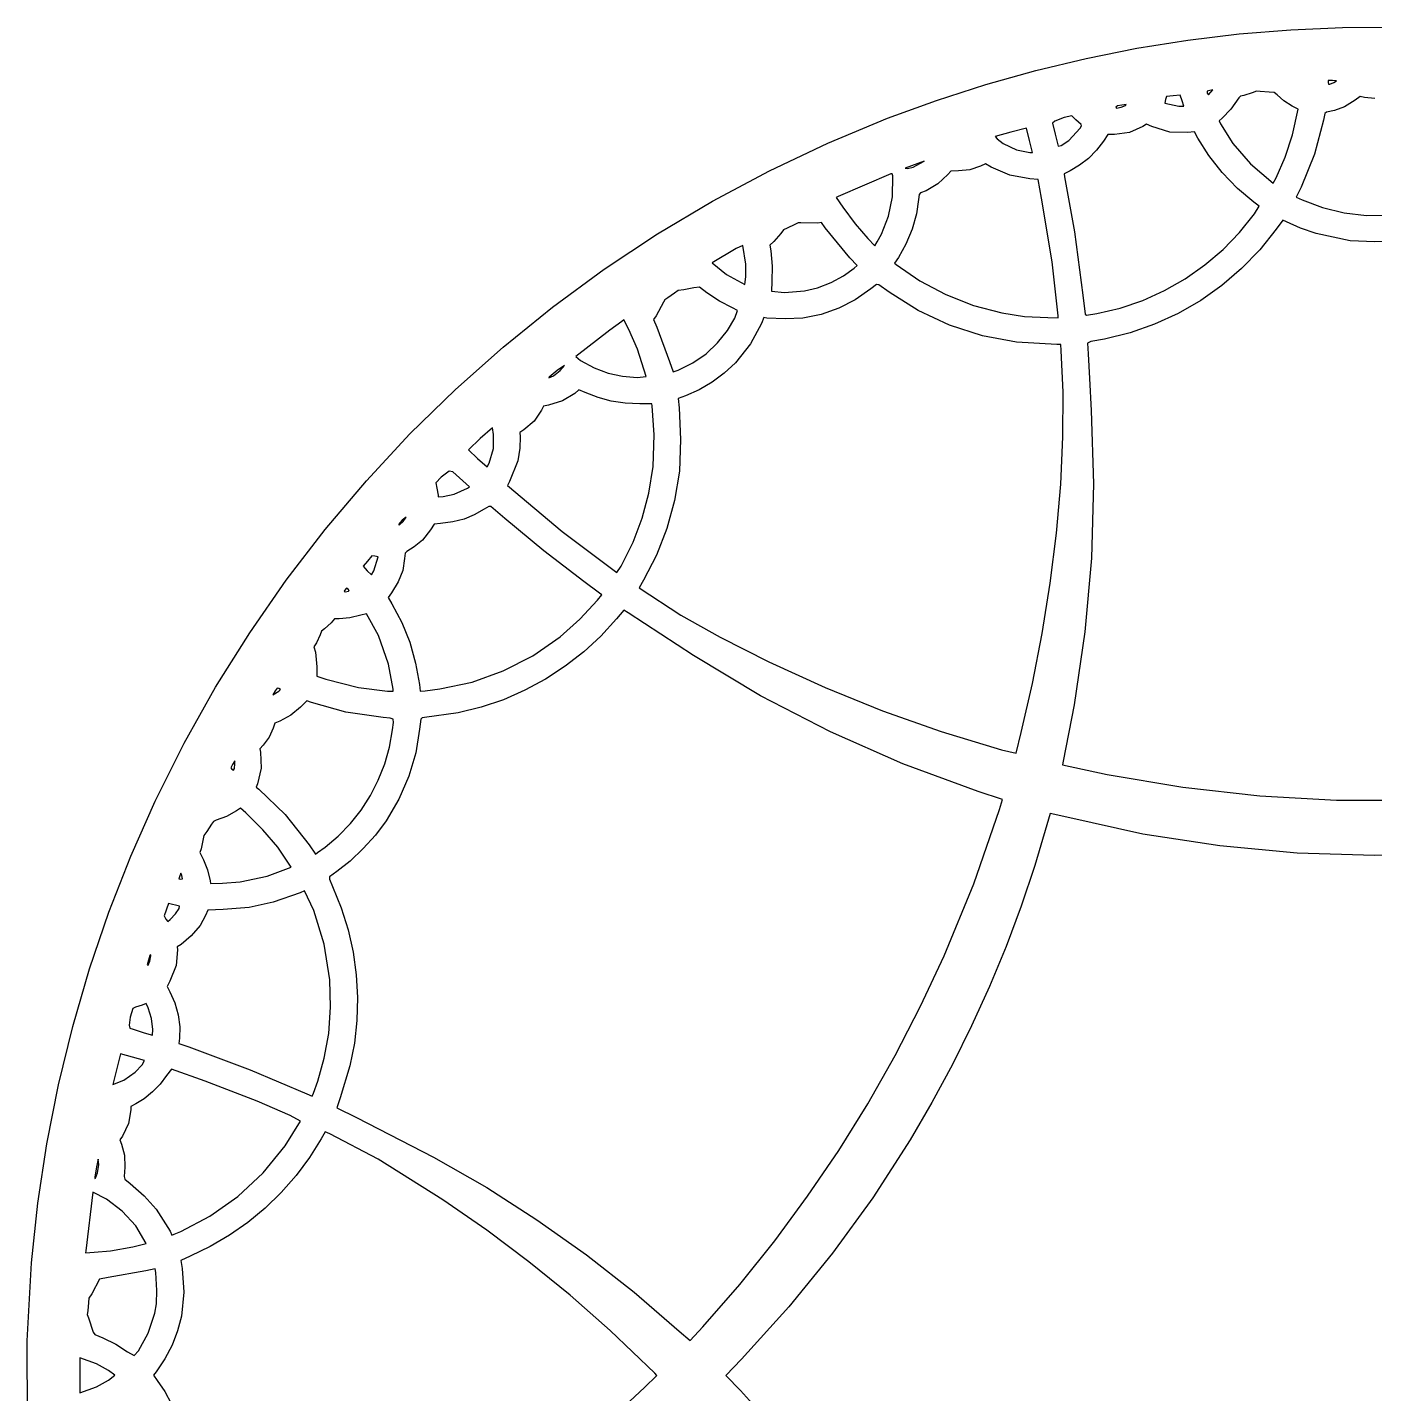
# Model space of a CAD drawing. Extents: x -114 to 176, y -106 to 184.
# Drawn here: x -114.2 to 30.8, y 37.4 to 184.4 of the extents above; entities that cross this region are included whole.
import ezdxf

# ---------------------------------------------------------------- set-up
doc = ezdxf.new("R2010")
doc.units = 0

msp = doc.modelspace()

# ---------------------------------------------------------------- linework, layer by layer
at = {"layer": 'Layer 1'}
for p, q in [((16.274451, 183.67242), (21.817808, 184.124059)), ((21.817808, 184.124059), (27.374967, 184.363402)), ((27.374967, 184.363402), (32.939294, 184.390038)), ((5.255695, 182.133909), (10.751535, 183.008899)), ((10.751535, 183.008899), (16.274451, 183.67242)), ((-5.628209, 179.751176), (-0.206432, 181.047864)), ((-0.206432, 181.047864), (5.255695, 182.133909)), ((-11.003001, 178.244259), (-5.628209, 179.751176)), ((-16.32417, 176.527526), (-11.003001, 178.244259)), ((26.292201, 178.677981), (25.8442, 178.678)), ((25.8442, 178.678), (25.8442, 178.449)), ((25.8442, 178.449), (25.872324, 178.266996)), ((25.872324, 178.266996), (26.01221, 178.271903)), ((26.01221, 178.271903), (26.460237, 178.465132)), ((26.740228, 178.642164), (26.292201, 178.677981)), ((26.46021, 178.465067), (26.740228, 178.642164)), ((26.460237, 178.465132), (26.46021, 178.465067)), ((-21.58508, 174.60139), (-16.32417, 176.527526)), ((8.324177, 176.609733), (8.245736, 176.239669)), ((8.448123, 176.934285), (8.324177, 176.609733)), ((9.158987, 177.031883), (8.448123, 176.934285)), ((9.900077, 177.099263), (9.158987, 177.031883)), ((10.11351, 176.492099), (9.900077, 177.099263)), ((10.296722, 175.915167), (10.113509, 176.492113)), ((10.113509, 176.492113), (10.11351, 176.492099)), ((13.112722, 177.600401), (12.806018, 177.516345)), ((12.806018, 177.516345), (12.819318, 177.302126)), ((12.819318, 177.302126), (12.947896, 177.140908)), ((12.947896, 177.140908), (13.218309, 177.405795)), ((13.411409, 177.656201), (13.112722, 177.600401)), ((13.218309, 177.405795), (13.21831, 177.405794)), ((13.21831, 177.405794), (13.411409, 177.656201)), ((16.233551, 176.820241), (15.369598, 175.580348)), ((16.406537, 176.986755), (16.233551, 176.820241)), ((16.747915, 177.06692), (16.406537, 176.986755)), ((17.65155, 177.350787), (16.747915, 177.06692)), ((18.139141, 177.53643), (17.65155, 177.350787)), ((18.534634, 177.496134), (18.139141, 177.53643)), ((19.48413, 177.409105), (18.534634, 177.496134)), ((20.019668, 177.371693), (19.48413, 177.409105)), ((20.334301, 177.114414), (20.019668, 177.371693)), ((21.062706, 176.472492), (20.334301, 177.114414)), ((21.968741, 175.919274), (21.062706, 176.472492)), ((28.735807, 176.545581), (27.595277, 175.837238)), ((29.274936, 176.959982), (28.735807, 176.545581)), ((29.74387, 176.849422), (29.274936, 176.959982)), ((30.848337, 176.743202), (29.74387, 176.849422)), ((3.162807, 175.950499), (2.994797, 175.801726)), ((2.994797, 175.801726), (3.071365, 175.699582)), ((3.071365, 175.699582), (3.55781, 175.807004)), ((4.101127, 176.103127), (3.162807, 175.950499)), ((3.55781, 175.807), (4.024103, 175.967561)), ((3.55781, 175.807004), (3.55781, 175.807)), ((4.024103, 175.967561), (4.101127, 176.103127)), ((8.245736, 176.239669), (9.763286, 175.920473)), ((9.763286, 175.920473), (10.296722, 175.915167)), ((15.369598, 175.580348), (14.423671, 174.623721)), ((22.616587, 175.5796), (21.968741, 175.919274)), ((21.9974, 172.81301), (22.616587, 175.5796)), ((25.492143, 175.110442), (25.327996, 174.40318)), ((25.656387, 175.243231), (25.492143, 175.110442)), ((26.538214, 175.434394), (25.656387, 175.243231)), ((27.595277, 175.837238), (26.538214, 175.434394)), ((-28.025964, 171.920798), (-21.58508, 174.60139)), ((-6.64084, 173.554788), (-8.31985, 173.112498)), ((-6.2943, 172.213838), (-6.64084, 173.554788)), ((-3.593531, 174.279342), (-3.819128, 174.077771)), ((-3.819128, 174.077771), (-3.542672, 172.887331)), ((-2.558781, 174.670575), (-3.593531, 174.279342)), ((-1.749631, 174.860239), (-2.558781, 174.670575)), ((-2.0719, 172.230188), (-0.85168, 173.524968)), ((-1.300184, 174.441518), (-1.749631, 174.860239)), ((-0.744853, 173.92736), (-1.300184, 174.441518)), ((-0.85168, 173.524968), (-0.696321, 173.793843)), ((-0.696321, 173.793843), (-0.744853, 173.92736)), ((5.888203, 173.721458), (4.449002, 173.078706)), ((6.300941, 173.985485), (5.888203, 173.721458)), ((6.869322, 173.726487), (6.300941, 173.985485)), ((8.786401, 173.119718), (6.869322, 173.726487)), ((14.423671, 174.623721), (14.09186, 174.345967)), ((14.09186, 174.345967), (14.255944, 174.008229)), ((14.255944, 174.008229), (15.593453, 171.89888)), ((25.327996, 174.40318), (24.36462, 170.749216)), ((-8.31985, 173.112498), (-9.99121, 172.630268)), ((-9.99121, 172.630268), (-9.773816, 172.376797)), ((-9.773816, 172.376797), (-9.149754, 171.903329)), ((-6.294299, 172.21383), (-6.2943, 172.213838)), ((-5.988193, 170.91282), (-6.294299, 172.21383)), ((-3.542672, 172.887331), (-3.234243, 171.596641)), ((-2.881142, 171.682814), (-2.071903, 172.230201)), ((-2.071903, 172.230201), (-2.0719, 172.230188)), ((1.667372, 172.152465), (0.923834, 171.171163)), ((2.126722, 172.854043), (1.667372, 172.152465)), ((2.840763, 172.855172), (2.126722, 172.854043)), ((4.449002, 173.078706), (2.840763, 172.855172)), ((10.697352, 173.068537), (8.786401, 173.119718)), ((11.469108, 173.135082), (10.697352, 173.068537)), ((11.831173, 172.468934), (11.469108, 173.135082)), ((13.001516, 170.589509), (11.831173, 172.468934)), ((21.203813, 170.430016), (21.9974, 172.81301)), ((-34.3049, 168.948087), (-28.025964, 171.920798)), ((-9.149754, 171.903329), (-7.714388, 171.218893)), ((-7.714388, 171.218893), (-6.256964, 170.919847)), ((-6.256964, 170.919847), (-5.988193, 170.91282)), ((-3.234243, 171.596641), (-2.881142, 171.682814)), ((0.923834, 171.171163), (0.053718, 170.29108)), ((14.440912, 168.762312), (13.001516, 170.589509)), ((15.593453, 171.89888), (17.480154, 169.711749)), ((24.36462, 170.749216), (22.926416, 167.19138)), ((-17.63827, 169.990703), (-19.69914, 169.225723)), ((-19.69914, 169.225723), (-19.439583, 169.203019)), ((-19.439583, 169.203019), (-18.816098, 169.336862)), ((-18.8161, 169.336862), (-17.63827, 169.990703)), ((-18.816098, 169.336862), (-18.8161, 169.336862)), ((-11.577996, 169.461428), (-12.712377, 169.059933)), ((-11.030014, 169.714336), (-11.577996, 169.461428)), ((-10.420592, 169.347795), (-11.030014, 169.714336)), ((-8.430377, 168.465843), (-10.420592, 169.347795)), ((-0.909798, 169.5417), (-1.933538, 168.952505)), ((0.053718, 170.29108), (-0.909798, 169.5417)), ((17.480154, 169.711749), (19.914284, 167.627299)), ((20.2339, 168.206), (21.203813, 170.430016)), ((-40.413315, 165.691248), (-34.3049, 168.948087)), ((-21.227389, 168.626257), (-26.892879, 166.199057)), ((-21.088844, 168.618029), (-21.227389, 168.626257)), ((-21.022863, 168.39389), (-21.088844, 168.618029)), ((-21.05286, 166.14897), (-21.022863, 168.39389)), ((-15.080773, 168.556289), (-16.176064, 167.532315)), ((-14.781573, 168.925396), (-15.080773, 168.556289)), ((-13.939146, 168.936882), (-14.781573, 168.925396)), ((-12.712377, 169.059933), (-13.939146, 168.936882)), ((-6.282962, 168.096045), (-8.430377, 168.465843)), ((-5.368238, 168.016383), (-6.282962, 168.096045)), ((-4.995996, 165.992453), (-5.368238, 168.016383)), ((-1.933538, 168.952505), (-2.582714, 168.639843)), ((-2.582714, 168.639843), (-2.521373, 168.297073)), ((-2.521373, 168.297073), (-1.46231, 162.389877)), ((16.08123, 167.065303), (14.440912, 168.762312)), ((19.914284, 167.627299), (20.233898, 168.206001)), ((20.233898, 168.206001), (20.2339, 168.206)), ((-26.892879, 166.199057), (-27.098763, 166.091169)), ((-21.475707, 164.065725), (-21.05286, 166.14897)), ((-18.169996, 166.419322), (-18.238135, 165.876438)), ((-18.032138, 166.582047), (-18.169996, 166.419322)), ((-17.436523, 166.811849), (-18.032138, 166.582047)), ((-16.176064, 167.532315), (-17.436523, 166.811849)), ((17.854343, 165.576444), (16.08123, 167.065303)), ((22.926416, 167.19138), (22.414671, 166.1213)), ((-46.342638, 162.158271), (-40.413315, 165.691248)), ((-27.098763, 166.091169), (-26.394597, 165.048139)), ((-26.394597, 165.048139), (-25.084939, 163.259058)), ((-18.238135, 165.876438), (-18.480176, 164.308675)), ((-3.877506, 159.151963), (-4.995996, 165.992453)), ((18.398024, 165.163469), (17.854343, 165.576444)), ((17.902036, 164.3355), (18.398024, 165.163469)), ((22.414671, 166.1213), (23.028199, 165.836355)), ((23.028199, 165.836355), (25.226965, 164.994253)), ((25.226965, 164.994253), (27.563483, 164.429765)), ((-31.191844, 163.358227), (-31.574633, 163.1668)), ((-30.904601, 163.355025), (-31.191844, 163.358227)), ((-29.076241, 163.326456), (-30.904601, 163.355025)), ((-28.702624, 163.379745), (-29.076241, 163.326456)), ((-28.313937, 162.820655), (-28.702624, 163.379745)), ((-25.084939, 163.259058), (-23.696187, 161.664129)), ((-22.2298, 162.135), (-21.475707, 164.065725)), ((-18.480176, 164.308675), (-18.949526, 162.666939)), ((16.313216, 162.329012), (17.902036, 164.3355)), ((20.945775, 163.656772), (20.243096, 162.685903)), ((21.364934, 163.445179), (20.945775, 163.656772)), ((22.854439, 162.79015), (21.364934, 163.445179)), ((27.563483, 164.429765), (29.951209, 164.158203)), ((29.951209, 164.158203), (32.303599, 164.194885)), ((-52.084294, 158.357149), (-46.342638, 162.158271)), ((-33.087106, 162.197302), (-33.815287, 161.336488)), ((-32.77416, 162.611112), (-33.087106, 162.197302)), ((-32.388005, 162.792751), (-32.77416, 162.611112)), ((-31.574633, 163.1668), (-32.388005, 162.792751)), ((-25.650217, 159.587755), (-28.313937, 162.820655)), ((-22.711116, 161.292738), (-22.2298, 162.134999)), ((-22.2298, 162.134999), (-22.2298, 162.135)), ((-18.949526, 162.666939), (-19.604875, 161.070175)), ((-1.46231, 162.389877), (-0.550713, 155.567673)), ((14.529536, 160.48506), (16.313216, 162.329012)), ((20.243096, 162.685903), (18.468851, 160.459883)), ((24.542461, 162.217662), (22.854439, 162.79015)), ((28.196434, 161.414709), (24.542461, 162.217662)), ((-37.889125, 160.598883), (-40.458765, 159.049943)), ((-37.167994, 160.923345), (-37.889125, 160.598883)), ((-36.838664, 158.905675), (-37.167994, 160.923345)), ((-33.815287, 161.336488), (-34.247708, 160.943979)), ((-34.247708, 160.943979), (-34.151106, 160.340715)), ((-34.151106, 160.340715), (-33.998048, 158.698894)), ((-23.696187, 161.664129), (-22.965037, 160.895178)), ((-22.965037, 160.895178), (-22.711116, 161.292738)), ((-19.604875, 161.070175), (-20.404915, 159.637328)), ((12.572531, 158.817276), (14.529536, 160.48506)), ((18.468851, 160.459883), (16.51462, 158.429375)), ((30.847264, 161.318193), (28.196434, 161.414709)), ((33.498094, 161.414709), (30.847264, 161.318193)), ((-40.458765, 159.049943), (-38.921935, 157.801863)), ((-36.842164, 157.542925), (-36.838664, 158.905675)), ((-24.85594, 158.754224), (-25.650217, 159.587755)), ((-20.404915, 159.637328), (-20.820529, 159.002622)), ((-20.820529, 159.002622), (-20.654848, 158.872732)), ((-20.654848, 158.872732), (-18.095373, 157.110787)), ((-3.20277, 153.349503), (-3.877506, 159.151963)), ((10.463736, 157.339291), (12.572531, 158.817276)), ((-57.629713, 154.295871), (-52.084294, 158.357149)), ((-38.921935, 157.801863), (-36.943465, 156.726143)), ((-36.943465, 156.726143), (-36.842198, 157.542919)), ((-36.842198, 157.542919), (-36.842164, 157.542925)), ((-33.998048, 158.698894), (-34.040277, 157.036365)), ((-27.665996, 156.942156), (-26.308343, 157.663952)), ((-26.308343, 157.663952), (-25.174114, 158.48013)), ((-25.174114, 158.48013), (-24.85594, 158.754224)), ((8.224684, 156.064739), (10.463736, 157.339291)), ((16.51462, 158.429375), (14.393853, 156.60301)), ((-44.120569, 156.0706), (-44.50386, 155.787901)), ((-43.524383, 156.149348), (-44.120569, 156.0706)), ((-42.420733, 156.353781), (-43.524383, 156.149348)), ((-41.816425, 156.41541), (-42.420733, 156.353781)), ((-41.017525, 155.813131), (-41.816425, 156.41541)), ((-34.040277, 157.036365), (-34.079743, 155.990965)), ((-34.079743, 155.990965), (-32.668485, 155.865624)), ((-32.668485, 155.865624), (-30.530153, 156.021098)), ((-30.530164, 156.02111), (-29.116721, 156.374592)), ((-30.530153, 156.021098), (-30.530164, 156.02111)), ((-29.116721, 156.374592), (-27.665996, 156.942156)), ((-23.38122, 156.256199), (-25.053072, 155.076422)), ((-22.761479, 156.722594), (-23.38122, 156.256199)), ((-22.5225, 156.695384), (-22.761479, 156.722594)), ((-21.40083, 155.879607), (-22.5225, 156.695384)), ((-18.300738, 153.921552), (-21.40083, 155.879607)), ((-18.095373, 157.110787), (-15.294876, 155.631876)), ((5.876911, 155.007252), (8.224684, 156.064739)), ((14.393853, 156.60301), (12.120003, 154.989414)), ((-45.693587, 154.804377), (-46.472819, 153.363657)), ((-45.545806, 155.068395), (-45.693587, 154.804377)), ((-45.225451, 155.277356), (-45.545806, 155.068395)), ((-44.50386, 155.787901), (-45.225451, 155.277356)), ((-39.668629, 154.933595), (-41.017525, 155.813131)), ((-38.269955, 154.215871), (-39.668629, 154.933595)), ((-25.053072, 155.076422), (-26.831309, 154.156195)), ((-15.294876, 155.631876), (-12.332765, 154.472358)), ((-12.332765, 154.472358), (-9.288448, 153.668592)), ((-0.550713, 155.567673), (-0.3236, 153.543023)), ((3.44195, 154.180461), (5.876911, 155.007252)), ((12.120003, 154.989414), (9.706521, 153.597218)), ((-62.97032, 149.98243), (-57.629713, 154.295871)), ((-49.957102, 152.926356), (-50.194358, 152.749058)), ((-49.432965, 151.857566), (-49.957102, 152.926356)), ((-46.472819, 153.363657), (-46.792509, 152.951683)), ((-46.792509, 152.951683), (-46.426165, 152.139843)), ((-38.81365, 151.781072), (-38.035311, 153.104877)), ((-37.72131, 153.908142), (-38.269955, 154.215871)), ((-38.035311, 153.104877), (-37.72131, 153.908142)), ((-34.900182, 153.150311), (-35.153265, 152.529595)), ((-34.56416, 153.106758), (-34.900182, 153.150311)), ((-32.612002, 153.011325), (-34.56416, 153.106758)), ((-30.70403, 153.095639), (-32.612002, 153.011325)), ((-28.715204, 153.49583), (-30.70403, 153.095639)), ((-26.831309, 154.156195), (-28.715204, 153.49583)), ((-14.93255, 152.350825), (-18.300738, 153.921552)), ((-9.288448, 153.668592), (-6.848034, 153.286247)), ((-6.848034, 153.286247), (-4.341478, 153.154386)), ((-4.341478, 153.154386), (-3.202748, 153.140924)), ((-3.202748, 153.140924), (-3.20277, 153.349503)), ((-0.3236, 153.543023), (-0.169049, 153.415336)), ((-0.169049, 153.415336), (0.9413, 153.598022)), ((0.9413, 153.598022), (0.941336, 153.598)), ((0.941336, 153.598), (3.44195, 154.180461)), ((9.706521, 153.597218), (7.166858, 152.435048)), ((-51.477008, 151.812558), (-55.151418, 148.987438)), ((-50.194358, 152.749058), (-51.477008, 151.812558)), ((-48.5015, 149.742896), (-49.432965, 151.857566)), ((-46.426165, 152.139843), (-45.056325, 148.436633)), ((-39.873983, 150.428829), (-38.81365, 151.781072)), ((-35.153265, 152.529595), (-36.320359, 150.340373)), ((-11.375978, 151.198767), (-14.93255, 152.350825)), ((4.514466, 151.511534), (1.762796, 150.835303)), ((7.166858, 152.435048), (4.514466, 151.511534)), ((-68.097543, 145.424815), (-62.97032, 149.98243)), ((-41.116046, 149.262719), (-39.873983, 150.428829)), ((-36.320359, 150.340373), (-37.961245, 148.300815)), ((-7.71073, 150.496717), (-11.375978, 151.198767)), ((-3.3516, 150.245686), (-7.71073, 150.496717)), ((-2.940911, 150.26609), (-3.3516, 150.245686)), ((-2.892956, 149.631384), (-2.940911, 150.26609)), ((0.288036, 150.566769), (-0.066345, 150.392291)), ((-0.066345, 150.392291), (0.006383, 149.258131)), ((1.762796, 150.835303), (0.288036, 150.566769)), ((-55.151418, 148.987438), (-54.618354, 148.554278)), ((-54.618354, 148.554278), (-53.14522, 147.756657)), ((-47.55677, 146.821746), (-48.5015, 149.742896)), ((-42.533191, 148.28809), (-41.116046, 149.262719)), ((-2.685681, 145.146259), (-2.892956, 149.631384)), ((0.006383, 149.258131), (0.158331, 146.607301)), ((-57.130016, 147.450916), (-58.007402, 146.740244)), ((-57.55077, 146.88104), (-56.80606, 147.458269)), ((-56.36818, 147.9983), (-57.130016, 147.450916)), ((-56.80606, 147.458269), (-56.36818, 147.9983)), ((-53.14522, 147.756657), (-51.649107, 147.188039)), ((-51.649107, 147.188039), (-50.119569, 146.845278)), ((-45.056325, 148.436633), (-44.659673, 147.316563)), ((-44.659673, 147.316563), (-44.118778, 147.510286)), ((-44.118778, 147.510286), (-44.11877, 147.510292)), ((-44.11877, 147.510292), (-42.533191, 148.28809)), ((-39.173627, 147.16292), (-40.464896, 146.196492)), ((-37.961245, 148.300815), (-39.173627, 147.16292)), ((-58.026833, 146.658485), (-57.550775, 146.881042)), ((-58.007402, 146.740244), (-58.026833, 146.658485)), ((-57.550775, 146.881042), (-57.55077, 146.88104)), ((-50.119569, 146.845278), (-48.546164, 146.725228)), ((-48.546164, 146.725228), (-47.55677, 146.821742)), ((-47.55677, 146.821742), (-47.55677, 146.821746)), ((-40.464896, 146.196492), (-41.848538, 145.392608)), ((0.158331, 146.607301), (0.345549, 143.172421)), ((-73.002809, 140.631018), (-68.097543, 145.424815)), ((-56.57907, 144.192652), (-58.07033, 143.72991)), ((-55.25895, 145.00475), (-56.57907, 144.192652)), ((-54.801948, 145.373007), (-55.25895, 145.00475)), ((-54.14594, 145.084325), (-54.801948, 145.373007)), ((-52.737188, 144.545872), (-54.14594, 145.084325)), ((-51.316527, 144.172476), (-52.737188, 144.545872)), ((-49.837487, 143.95469), (-51.316527, 144.172476)), ((-43.338035, 144.742345), (-44.105493, 144.444623)), ((-44.105493, 144.444623), (-43.996428, 143.462719)), ((-41.848538, 145.392608), (-43.338035, 144.742345)), ((-2.707131, 140.323951), (-2.685681, 145.146259)), ((-58.841631, 143.178779), (-59.633941, 142.01071)), ((-58.611132, 143.633264), (-58.841631, 143.178779)), ((-58.07033, 143.72991), (-58.611132, 143.633264)), ((-48.2536, 143.883065), (-49.837487, 143.95469)), ((-46.97145, 143.881654), (-48.2536, 143.883065)), ((-46.930548, 143.676309), (-46.97145, 143.881654)), ((-46.704515, 140.536283), (-46.930548, 143.676309)), ((-43.996428, 143.462719), (-43.858211, 140.044621)), ((0.345549, 143.172421), (0.582168, 135.259517)), ((-64.120773, 141.283826), (-65.431633, 140.130266)), ((-63.983173, 140.583362), (-64.120773, 141.283826)), ((-59.633941, 142.01071), (-60.727091, 141.077919)), ((-77.677546, 135.609031), (-73.002809, 140.631018)), ((-65.431633, 140.130266), (-66.690543, 138.923736)), ((-64.002057, 139.057832), (-63.983173, 140.583362)), ((-60.727091, 141.077919), (-61.156111, 140.793067)), ((-61.156111, 140.793067), (-61.108594, 140.339926)), ((-61.108594, 140.339926), (-61.144704, 139.116977)), ((-46.7977, 137.123909), (-46.704515, 140.536283)), ((-43.858211, 140.044621), (-43.959296, 136.638599)), ((-2.949477, 135.239226), (-2.707131, 140.323951)), ((-66.690543, 138.923736), (-65.729619, 138.008566)), ((-64.44777, 137.478632), (-64.002057, 139.057832)), ((-61.144704, 139.116977), (-61.377029, 137.734896)), ((-65.729619, 138.008566), (-64.689099, 137.090001)), ((-64.689099, 137.090001), (-64.447765, 137.478629)), ((-64.447765, 137.478629), (-64.44777, 137.478632)), ((-61.377029, 137.734896), (-62.261417, 135.528326)), ((-47.263521, 134.274862), (-46.7977, 137.123909)), ((-82.113181, 130.366843), (-77.677546, 135.609031)), ((-69.61646, 135.972592), (-70.207495, 135.378069)), ((-70.207495, 135.378069), (-70.082993, 134.811466)), ((-68.770663, 136.637459), (-69.61646, 135.972592)), ((-68.375221, 136.572026), (-68.770663, 136.637459)), ((-67.287243, 135.587219), (-68.375221, 136.572026)), ((-66.59478, 134.93381), (-67.287243, 135.587219)), ((-62.261417, 135.528326), (-62.491211, 135.107237)), ((-43.959296, 136.638599), (-44.508237, 133.47173)), ((-70.082993, 134.811466), (-69.958491, 134.049351)), ((-69.958491, 134.049351), (-69.959, 133.854)), ((-69.959, 133.854), (-69.408345, 133.900547)), ((-69.408345, 133.900547), (-68.232275, 134.144133)), ((-68.232275, 134.144133), (-68.23177, 134.143964)), ((-68.23177, 134.143964), (-66.80188, 134.787887)), ((-66.80188, 134.787887), (-66.59478, 134.93381)), ((-62.491211, 135.107237), (-56.592181, 130.133807)), ((-47.982681, 131.586977), (-47.263521, 134.274862)), ((-3.40489, 129.966847), (-2.949477, 135.239226)), ((0.582168, 135.259517), (0.351331, 127.285234)), ((-65.000167, 132.535969), (-66.062522, 131.917549)), ((-64.499676, 132.838344), (-65.000167, 132.535969)), ((-64.288556, 132.818995), (-64.499676, 132.838344)), ((-62.779246, 131.535135), (-64.288556, 132.818995)), ((-44.508237, 133.47173), (-45.339759, 130.45906)), ((-73.84266, 131.365203), (-74.214656, 130.894444)), ((-74.214656, 130.894444), (-74.105823, 130.847946)), ((-74.105823, 130.847946), (-73.700769, 131.215991)), ((-73.397474, 131.675536), (-73.84266, 131.365203)), ((-73.70077, 131.215991), (-73.397474, 131.675536)), ((-73.700769, 131.215991), (-73.70077, 131.215991)), ((-70.393961, 130.945282), (-70.783029, 130.308592)), ((-69.709197, 130.996119), (-70.393961, 130.945282)), ((-68.367409, 131.163851), (-69.709197, 130.996119)), ((-67.168393, 131.465585), (-68.367409, 131.163851)), ((-66.062522, 131.917549), (-67.168393, 131.465585)), ((-58.5628, 128.044951), (-62.779246, 131.535135)), ((-48.976869, 128.993408), (-47.982681, 131.586977)), ((-86.301141, 124.912446), (-82.113181, 130.366843)), ((-70.783029, 130.308592), (-71.648045, 129.195962)), ((-56.592181, 130.133807), (-50.704171, 125.736607)), ((-45.339759, 130.45906), (-46.454584, 127.598409)), ((-4.065539, 124.581579), (-3.40489, 129.966847)), ((-73.337395, 127.983602), (-73.498819, 127.82038)), ((-72.520684, 128.472999), (-73.337395, 127.983602)), ((-71.648045, 129.195962), (-72.520684, 128.472999)), ((-54.276866, 124.766005), (-58.5628, 128.044951)), ((-50.26777, 126.427309), (-48.976869, 128.993408)), ((-77.55548, 126.962291), (-78.017113, 126.39163)), ((-77.093847, 127.532955), (-77.55548, 126.962291)), ((-76.755449, 127.483918), (-77.093847, 127.532955)), ((-76.85877, 125.898369), (-76.398277, 127.419459)), ((-76.398277, 127.419459), (-76.755449, 127.483918)), ((-73.564169, 127.217547), (-73.76587, 125.960647)), ((-73.498819, 127.82038), (-73.564169, 127.217547)), ((-46.454584, 127.598409), (-47.853436, 124.887599)), ((0.351331, 127.285234), (-0.342149, 119.33242)), ((-78.017113, 126.39163), (-77.598008, 125.917212)), ((-77.598008, 125.917212), (-77.11391, 125.482965)), ((-77.11391, 125.482965), (-76.85877, 125.898368)), ((-76.85877, 125.898368), (-76.85877, 125.898369)), ((-73.76587, 125.960647), (-74.266232, 124.709835)), ((-50.704171, 125.736607), (-50.26778, 126.427317)), ((-50.26778, 126.427317), (-50.26777, 126.427309)), ((-90.232854, 119.253832), (-86.301141, 124.912446)), ((-80.045534, 123.782599), (-80.068719, 123.670331)), ((-80.068719, 123.670331), (-79.910781, 123.646926)), ((-79.83536, 124.026947), (-80.045534, 123.782599)), ((-79.910781, 123.646926), (-79.593769, 123.717038)), ((-79.623773, 123.939647), (-79.83536, 124.026947)), ((-79.529144, 123.801166), (-79.623773, 123.939647)), ((-79.59377, 123.717039), (-79.529144, 123.801166)), ((-79.593769, 123.717038), (-79.59377, 123.717039)), ((-74.96071, 123.556117), (-75.340629, 123.055704)), ((-74.266232, 124.709835), (-74.96071, 123.556117)), ((-52.577056, 123.519305), (-54.276866, 124.766005)), ((-52.333332, 123.337955), (-52.577056, 123.519305)), ((-47.853436, 124.887599), (-48.303668, 124.076707)), ((-48.303668, 124.076707), (-43.817608, 121.126467)), ((-4.923596, 119.158186), (-4.065539, 124.581579)), ((-75.340629, 123.055704), (-74.921795, 122.361376)), ((-74.921795, 122.361376), (-73.86572, 120.365031)), ((-54.70347, 120.700582), (-52.80107, 122.76553)), ((-52.80107, 122.76553), (-52.333332, 123.337955)), ((-81.096, 120.733), (-81.482526, 120.309314)), ((-80.613791, 120.733645), (-81.096, 120.733)), ((-79.457868, 120.854966), (-80.613791, 120.733645)), ((-78.269191, 121.15174), (-79.457868, 120.854966)), ((-77.651763, 121.295385), (-78.269191, 121.15174)), ((-76.376813, 118.956455), (-77.651763, 121.295385)), ((-56.81569, 118.81013), (-54.70347, 120.700582)), ((-50.771552, 120.733413), (-52.446241, 118.885248)), ((-49.977348, 121.692855), (-50.771552, 120.733413)), ((-49.483584, 121.383749), (-49.977348, 121.692855)), ((-42.478094, 116.812399), (-49.483584, 121.383749)), ((-43.817608, 121.126467), (-39.597126, 118.775629)), ((-93.899746, 113.39899), (-90.232854, 119.253832)), ((-82.496808, 119.424474), (-82.664734, 119.034312)), ((-82.200891, 119.674693), (-82.496808, 119.424474)), ((-81.482526, 120.309314), (-82.200891, 119.674693)), ((-73.86572, 120.365031), (-73.011841, 118.225137)), ((-5.971232, 113.771433), (-4.923596, 119.158186)), ((-0.342149, 119.33242), (-1.493461, 111.483921)), ((-83.059074, 118.169556), (-83.321413, 117.734243)), ((-83.321413, 117.734243), (-83.158204, 117.161496)), ((-82.664734, 119.034312), (-83.059074, 118.169556)), ((-75.293713, 115.867595), (-76.376813, 118.956455)), ((-73.011841, 118.225137), (-72.374841, 115.984835)), ((-59.759132, 116.772626), (-56.81569, 118.81013)), ((-52.446241, 118.885248), (-54.285657, 117.182947)), ((-39.597126, 118.775629), (-34.345918, 116.110137)), ((-83.158204, 117.161496), (-82.996053, 115.573696)), ((-62.944577, 115.138724), (-59.759132, 116.772626)), ((-54.285657, 117.182947), (-56.272126, 115.637013)), ((-35.240872, 112.4593), (-42.478094, 116.812399)), ((-82.996053, 115.573696), (-82.997182, 114.558646)), ((-74.8115, 113.184435), (-75.293713, 115.867595)), ((-72.374841, 115.984835), (-71.969405, 113.687266)), ((-66.304455, 113.937692), (-62.944577, 115.138724)), ((-56.272126, 115.637013), (-58.387973, 114.257947)), ((-34.345918, 116.110137), (-28.28495, 113.345316)), ((-97.293246, 107.355912), (-93.899746, 113.39899)), ((-87.279388, 113.267266), (-87.499131, 112.97883)), ((-87.107108, 113.255272), (-87.279388, 113.267266)), ((-86.927352, 113.124828), (-87.107108, 113.255272)), ((-82.997182, 114.558646), (-82.059793, 114.251117)), ((-82.059793, 114.251117), (-78.535813, 113.350882)), ((-78.535813, 113.350882), (-75.391393, 112.975197)), ((-71.969405, 113.687266), (-71.878662, 112.95059)), ((-69.77119, 113.1988), (-66.304455, 113.937692)), ((-58.387973, 114.257947), (-60.615524, 113.056251)), ((-28.28495, 113.345316), (-22.1107, 110.855482)), ((-7.200616, 108.496084), (-5.971232, 113.771433)), ((-87.499131, 112.97883), (-87.730195, 112.570387)), ((-87.730195, 112.570387), (-87.098489, 112.950224)), ((-87.0985, 112.950224), (-86.927352, 113.124828)), ((-87.098489, 112.950224), (-87.0985, 112.950224)), ((-84.088802, 111.909702), (-84.77242, 111.225297)), ((-83.5766, 111.7226), (-84.088802, 111.909702)), ((-75.391393, 112.975197), (-74.812688, 112.967182)), ((-74.812688, 112.967182), (-74.8115, 113.184435)), ((-71.878662, 112.95059), (-71.347602, 113.00027)), ((-71.347602, 113.00027), (-69.771142, 113.198813)), ((-69.771142, 113.198813), (-69.77119, 113.1988)), ((-62.937104, 112.042429), (-65.335038, 111.226982)), ((-60.615524, 113.056251), (-62.937104, 112.042429)), ((-27.726469, 108.571504), (-35.240872, 112.4593)), ((-85.799024, 110.359169), (-86.98464, 109.748037)), ((-84.77242, 111.225297), (-85.799024, 110.359169)), ((-79.884479, 110.700454), (-83.5766, 111.7226)), ((-75.87729, 110.11931), (-79.884479, 110.700454)), ((-67.791652, 110.620413), (-71.417662, 110.130131)), ((-65.335038, 111.226982), (-67.791652, 110.620413)), ((-22.1107, 110.855482), (-15.798908, 108.631477)), ((-1.493461, 111.483921), (-2.693811, 105.442981)), ((-87.710069, 108.984248), (-88.138523, 108.019143)), ((-87.544673, 109.518401), (-87.710069, 108.984248)), ((-86.98464, 109.748037), (-87.544673, 109.518401)), ((-75.13252, 110.063905), (-75.87729, 110.11931)), ((-75.191392, 106.93889), (-74.85333, 108.80861)), ((-74.800956, 109.9388), (-75.13252, 110.063905)), ((-74.85333, 108.80861), (-74.751569, 109.576275)), ((-74.751569, 109.576275), (-74.800956, 109.9388)), ((-71.965204, 108.881921), (-72.3721, 106.338734)), ((-71.808644, 109.958437), (-71.965204, 108.881921)), ((-71.665545, 110.104752), (-71.808644, 109.958437)), ((-71.417662, 110.130131), (-71.665545, 110.104752)), ((-100.40478, 101.13259), (-97.293246, 107.355912)), ((-88.138523, 108.019143), (-88.779899, 107.147338)), ((-19.922828, 105.143255), (-27.726469, 108.571504)), ((-15.798908, 108.631477), (-9.325318, 106.664147)), ((-7.7572, 106.274614), (-7.200616, 108.496084)), ((-88.779899, 107.147338), (-89.146048, 106.749071)), ((-89.146048, 106.749071), (-89.065327, 106.404837)), ((-89.065327, 106.404837), (-89.009934, 104.680607)), ((-75.70725, 105.12693), (-75.191392, 106.93889)), ((-72.3721, 106.338734), (-73.123641, 103.798847)), ((-9.325318, 106.664147), (-7.757218, 106.27458)), ((-7.757218, 106.27458), (-7.7572, 106.274614)), ((-92.071302, 105.067191), (-92.250679, 104.711491)), ((-92.250679, 104.711491), (-92.162996, 104.565535)), ((-92.162996, 104.565535), (-91.971724, 104.467465)), ((-91.840365, 105.463382), (-92.071302, 105.067191)), ((-91.971724, 104.467465), (-91.884135, 104.623331)), ((-91.8842, 104.62333), (-91.839801, 105.127361)), ((-91.884135, 104.623331), (-91.8842, 104.62333)), ((-91.839801, 105.127361), (-91.840365, 105.463382)), ((-89.009934, 104.680607), (-89.386352, 102.970547)), ((-76.393669, 103.385292), (-75.70725, 105.12693)), ((-11.817894, 102.168799), (-19.922828, 105.143255)), ((-2.693811, 105.442981), (-2.742474, 105.015503)), ((-2.742474, 105.015503), (2.061476, 103.979363)), ((-89.386352, 102.970547), (-89.528423, 102.639111)), ((-77.243415, 101.726534), (-76.393669, 103.385292)), ((-73.123641, 103.798847), (-74.195664, 101.328653)), ((2.061476, 103.979363), (10.202663, 102.618324)), ((-89.528423, 102.639111), (-89.245924, 102.409176)), ((-89.245924, 102.409176), (-86.431368, 99.684787)), ((-78.249255, 100.163217), (-77.243415, 101.726534)), ((-9.196784, 101.29628), (-11.817894, 102.168799)), ((10.202663, 102.618324), (18.474126, 101.702112)), ((18.474126, 101.702112), (26.753088, 101.240946)), ((-103.033546, 95.204263), (-100.40478, 101.13259)), ((-91.665985, 100.065403), (-92.723725, 99.467735)), ((-91.232579, 100.359279), (-91.665985, 100.065403)), ((-90.66093, 99.849722), (-91.232579, 100.359279)), ((-79.403955, 98.7079), (-78.249255, 100.163217)), ((-74.195664, 101.328653), (-75.564004, 98.994541)), ((-12.310206, 92.224151), (-9.52958, 100.24351)), ((-9.52958, 100.24351), (-9.196784, 101.29628)), ((26.753088, 101.240946), (34.916776, 101.245043)), ((-94.339199, 98.631447), (-94.863678, 97.848922)), ((-94.130314, 98.948197), (-94.339199, 98.631447)), ((-93.835735, 99.078496), (-94.130314, 98.948197)), ((-92.723725, 99.467735), (-93.835735, 99.078496)), ((-88.82103, 98.054381), (-90.66093, 99.849722)), ((-86.431368, 99.684787), (-83.841864, 96.407926)), ((-80.700281, 97.373145), (-79.403955, 98.7079)), ((-75.564004, 98.994541), (-76.698833, 97.474471)), ((-4.434664, 98.574214), (-5.738835, 94.184785)), ((-4.075669, 99.799484), (-4.434664, 98.574214)), ((-2.301019, 99.384499), (-4.075669, 99.799484)), ((5.899976, 97.58567), (-2.301019, 99.384499)), ((-95.158141, 97.411909), (-95.271469, 96.887485)), ((-94.863678, 97.848922), (-95.158141, 97.411909)), ((-87.19964, 96.166632), (-88.82103, 98.054381)), ((-82.131, 96.17151), (-80.700281, 97.373145)), ((-76.698833, 97.474471), (-78.006648, 96.011826)), ((14.173109, 96.300799), (5.899976, 97.58567)), ((-95.475623, 95.978265), (-95.610584, 95.614781)), ((-95.610584, 95.614781), (-95.215346, 94.826641)), ((-95.271469, 96.887485), (-95.475623, 95.978265)), ((-85.76148, 94.003442), (-87.19964, 96.166632)), ((-83.841864, 96.407926), (-83.166123, 95.417113)), ((-83.166123, 95.417113), (-82.928585, 95.582585)), ((-82.928585, 95.582585), (-82.131012, 96.171547)), ((-82.131012, 96.171547), (-82.131, 96.17151)), ((-78.006648, 96.011826), (-79.417474, 94.678571)), ((22.494603, 95.529884), (14.173109, 96.300799)), ((-105.390834, 89.178984), (-103.033546, 95.204263)), ((-95.215346, 94.826641), (-94.771199, 93.74093)), ((-79.417474, 94.678571), (-80.861334, 93.546671)), ((-5.738835, 94.184785), (-7.205117, 89.817944)), ((30.840681, 95.27292), (22.494603, 95.529884)), ((39.187565, 95.529904), (30.840681, 95.27292)), ((-97.762801, 93.077325), (-97.870099, 92.772906)), ((-97.870099, 92.772906), (-97.680468, 92.718044)), ((-97.639786, 93.366459), (-97.762801, 93.077325)), ((-97.680468, 92.718044), (-97.462654, 92.781608)), ((-97.535, 93.115018), (-97.639786, 93.366459)), ((-97.534999, 93.115019), (-97.535, 93.115018)), ((-97.462654, 92.781608), (-97.534999, 93.115019)), ((-94.771199, 93.74093), (-94.489019, 92.552181)), ((-91.278, 92.433763), (-88.34553, 93.039556)), ((-88.34553, 93.039556), (-85.76148, 94.003442)), ((-81.651197, 92.993073), (-81.653725, 92.747063)), ((-81.653725, 92.747063), (-81.313473, 91.936553)), ((-80.861334, 93.546671), (-81.651197, 92.993073)), ((-94.489019, 92.552181), (-94.440437, 92.260605)), ((-94.440437, 92.260605), (-93.157907, 92.307319)), ((-93.157907, 92.307319), (-91.278007, 92.43376)), ((-91.278007, 92.43376), (-91.278, 92.433763)), ((-84.815244, 91.271208), (-87.693404, 90.242718)), ((-84.324113, 91.46156), (-84.815244, 91.271208)), ((-83.339587, 89.3715), (-84.324113, 91.46156)), ((-81.313473, 91.936553), (-80.38078, 89.628341)), ((-15.4806, 84.48761), (-12.310206, 92.224151)), ((-98.969339, 90.101198), (-99.454154, 88.771598)), ((-97.785799, 89.81393), (-98.969339, 90.101198)), ((-97.824412, 89.573388), (-97.785799, 89.81393)), ((-87.693404, 90.242718), (-90.303541, 89.679453)), ((-7.205117, 89.817944), (-8.828984, 85.48411)), ((-107.474505, 83.064745), (-105.390834, 89.178984)), ((-99.454154, 88.771598), (-99.258966, 88.433636)), ((-99.258966, 88.433636), (-99.063778, 88.17773)), ((-99.063778, 88.17773), (-98.784502, 88.398921)), ((-98.784502, 88.398921), (-98.205001, 89.014496)), ((-98.205001, 89.014496), (-98.205, 89.0145)), ((-98.205, 89.0145), (-97.824412, 89.573388)), ((-95.007563, 88.825569), (-95.582898, 87.742839)), ((-94.754184, 89.408834), (-95.007563, 88.825569)), ((-93.090574, 89.456101), (-94.754184, 89.408834)), ((-90.303541, 89.679453), (-93.090574, 89.456101)), ((-82.230432, 85.750835), (-83.339587, 89.3715)), ((-80.38078, 89.628341), (-79.645732, 87.268644)), ((-95.582898, 87.742839), (-96.536222, 86.62068)), ((-79.645732, 87.268644), (-79.109393, 84.86846)), ((-97.609028, 85.712609), (-98.039064, 85.45126)), ((-98.039064, 85.45126), (-98.000456, 85.115239)), ((-96.536222, 86.62068), (-97.609028, 85.712609)), ((-81.604017, 81.91504), (-82.230432, 85.750835)), ((-8.828984, 85.48411), (-10.605914, 81.193702)), ((-100.976422, 84.515219), (-101.288382, 83.494559)), ((-101.166058, 83.463772), (-100.992001, 83.915399)), ((-100.992001, 83.915399), (-100.992, 83.9154)), ((-100.992, 83.9154), (-100.873213, 84.472768)), ((-100.891131, 84.579234), (-100.976422, 84.515219)), ((-100.873213, 84.472768), (-100.891131, 84.579234)), ((-98.000456, 85.115239), (-98.159923, 83.440149)), ((-79.109393, 84.86846), (-78.772827, 82.438787)), ((-18.023044, 79.048947), (-15.4806, 84.48761)), ((-109.282417, 76.86954), (-107.474505, 83.064745)), ((-101.288382, 83.494559), (-101.166058, 83.463772)), ((-98.159923, 83.440149), (-98.820088, 81.737069)), ((-78.772827, 82.438787), (-78.637099, 79.990622)), ((-98.820088, 81.737069), (-99.136908, 81.196628)), ((-99.136908, 81.196628), (-98.816352, 80.598444)), ((-81.555465, 78.96709), (-81.604017, 81.91504)), ((-10.605914, 81.193702), (-12.531381, 76.957139)), ((-98.816352, 80.598444), (-98.296648, 79.410085)), ((-98.296648, 79.410085), (-97.940667, 78.125812)), ((-78.637099, 79.990622), (-78.703275, 77.534962)), ((-102.819192, 78.797591), (-103.114742, 77.878909)), ((-102.530675, 78.952939), (-102.819192, 78.797591)), ((-101.817266, 79.178916), (-102.530675, 78.952939)), ((-101.380621, 79.354058), (-101.817266, 79.178916)), ((-101.162334, 78.87263), (-101.380621, 79.354058)), ((-100.789545, 77.724693), (-101.162334, 78.87263)), ((-97.940667, 78.125812), (-97.766273, 76.832445)), ((-81.71491, 76.11736), (-81.555465, 78.96709)), ((-20.762478, 73.744436), (-18.023044, 79.048947)), ((-110.812432, 70.60136), (-109.282417, 76.86954)), ((-103.114742, 77.878909), (-103.22738, 77.005673)), ((-103.22738, 77.005673), (-103.13291, 76.713915)), ((-103.13291, 76.713915), (-102.791322, 76.572319)), ((-102.791322, 76.572319), (-101.581872, 76.202547)), ((-100.649, 76.5467), (-100.789545, 77.724693)), ((-100.704486, 75.938397), (-100.649004, 76.546699)), ((-100.649004, 76.546699), (-100.649, 76.5467)), ((-97.766273, 76.832445), (-97.791332, 75.616804)), ((-78.703275, 77.534962), (-78.972418, 75.082807)), ((-12.531381, 76.957139), (-14.600862, 72.784841)), ((-101.581872, 76.202547), (-100.704486, 75.938397)), ((-97.791332, 75.616804), (-97.85685, 75.041581)), ((-97.85685, 75.041581), (-96.77004, 74.671645)), ((-82.205579, 73.470001), (-81.71491, 76.11736)), ((-78.972418, 75.082807), (-79.445593, 72.645153)), ((-104.15706, 73.940472), (-104.979449, 70.624842)), ((-101.56892, 73.217147), (-104.15706, 73.940472)), ((-96.77004, 74.671645), (-90.18196, 72.22106)), ((-23.701042, 68.570785), (-20.762478, 73.744436)), ((-102.57909, 71.959667), (-101.827226, 72.763423)), ((-101.827226, 72.763423), (-101.56892, 73.217147)), ((-98.66707, 72.271788), (-99.187027, 71.600367)), ((-95.026032, 71.006961), (-98.66707, 72.271788)), ((-90.18196, 72.22106), (-84.07184, 69.636915)), ((-82.91, 70.9767), (-82.205579, 73.470001)), ((-79.445593, 72.645153), (-80.500503, 69.186923)), ((-14.600862, 72.784841), (-16.809831, 68.687226)), ((-112.062407, 64.268196), (-110.812432, 70.60136)), ((-104.979449, 70.624842), (-103.775989, 71.086206)), ((-103.776, 71.0862), (-102.57909, 71.959667)), ((-103.775989, 71.086206), (-103.776, 71.0862)), ((-99.864966, 70.687051), (-100.684198, 69.835334)), ((-99.187027, 71.600367), (-99.864966, 70.687051)), ((-89.44689, 68.835098), (-95.026032, 71.006961)), ((-83.375409, 69.68575), (-82.909997, 70.9767)), ((-82.909997, 70.9767), (-82.91, 70.9767)), ((-101.581281, 69.103738), (-102.492777, 68.550787)), ((-100.684198, 69.835334), (-101.581281, 69.103738)), ((-84.07184, 69.636915), (-83.511804, 69.377186)), ((-83.511804, 69.377186), (-83.375409, 69.68575)), ((-80.500503, 69.186923), (-80.848209, 68.136243)), ((-103.038, 67.9009), (-103.291652, 66.432396)), ((-103.037065, 68.281463), (-103.038, 67.9009)), ((-102.492777, 68.550787), (-103.037065, 68.281463)), ((-85.86582, 67.296183), (-89.44689, 68.835098)), ((-80.848209, 68.136243), (-78.730989, 67.068873)), ((-26.840875, 63.524697), (-23.701042, 68.570785)), ((-16.809831, 68.687226), (-19.153764, 64.674714)), ((-103.291652, 66.432396), (-103.929153, 65.08211)), ((-86.4176, 64.029708), (-84.77924, 66.678358)), ((-84.77924, 66.678358), (-85.86582, 67.296183)), ((-78.730989, 67.068873), (-70.467888, 62.827373)), ((-103.929153, 65.08211), (-104.220031, 64.666871)), ((-82.539879, 64.798903), (-83.80774, 62.765564)), ((-82.119794, 65.540836), (-82.539879, 64.798903)), ((-81.620634, 65.317435), (-82.119794, 65.540836)), ((-76.417184, 62.601885), (-81.620634, 65.317435)), ((-113.030203, 57.878042), (-112.062407, 64.268196)), ((-104.220031, 64.666871), (-104.045062, 64.231754)), ((-104.045062, 64.231754), (-103.719174, 63.035383)), ((-88.795379, 61.140432), (-86.4176, 64.029708)), ((-30.184118, 58.60288), (-26.840875, 63.524697)), ((-19.153764, 64.674714), (-23.170965, 58.449428)), ((-106.728779, 61.758794), (-106.896467, 60.660444)), ((-106.535609, 62.59444), (-106.728779, 61.758794)), ((-106.622, 61.135), (-106.478492, 62.016701)), ((-106.478492, 62.016701), (-106.535609, 62.59444)), ((-103.719174, 63.035383), (-103.662922, 61.746594)), ((-83.80774, 62.765564), (-85.245186, 60.836391)), ((-69.442764, 58.232635), (-76.417184, 62.601885)), ((-70.467888, 62.827373), (-64.730089, 59.539483)), ((-106.896467, 60.660444), (-106.902932, 60.506623)), ((-106.902932, 60.506623), (-106.846647, 60.556394)), ((-106.846647, 60.556394), (-106.622, 61.135002)), ((-106.622, 61.135002), (-106.622, 61.135)), ((-103.662922, 61.746594), (-103.753953, 60.729864)), ((-103.753953, 60.729864), (-103.691694, 60.459642)), ((-103.691694, 60.459642), (-103.10051, 59.985108)), ((-91.525948, 58.592382), (-88.795379, 61.140432)), ((-85.245186, 60.836391), (-86.838228, 59.023923)), ((-107.11506, 59.03431), (-107.890866, 52.73742)), ((-105.66688, 58.296349), (-107.11506, 59.03431)), ((-103.10051, 59.985108), (-101.608349, 58.671116)), ((-86.838228, 59.023923), (-88.572881, 57.340698)), ((-64.730089, 59.539483), (-59.315092, 56.075471)), ((-113.71368, 51.43889), (-113.030203, 57.878042)), ((-103.961862, 56.999779), (-105.66688, 58.296349)), ((-101.608349, 58.671116), (-100.28896, 57.211618)), ((-94.513117, 56.464225), (-91.525948, 58.592382)), ((-88.572881, 57.340698), (-90.43516, 55.799255)), ((-64.727785, 54.962795), (-69.442764, 58.232635)), ((-33.732909, 53.80204), (-30.184118, 58.60288)), ((-23.170965, 58.449428), (-27.50964, 52.478163)), ((-102.48566, 55.412299), (-103.961862, 56.999779)), ((-100.28896, 57.211618), (-98.80725, 54.845328)), ((-97.6607, 54.834628), (-94.513117, 56.464225)), ((-59.315092, 56.075471), (-53.988867, 52.296645)), ((-101.37576, 53.522899), (-102.48566, 55.412299)), ((-98.80725, 54.845328), (-98.605769, 54.434514)), ((-98.605769, 54.434514), (-98.376404, 54.531751)), ((-98.376404, 54.531751), (-97.66168, 54.834649)), ((-97.66168, 54.834649), (-97.6607, 54.834628)), ((-92.411076, 54.412133), (-94.486645, 53.191869)), ((-90.43516, 55.799255), (-92.411076, 54.412133)), ((-60.178769, 51.545333), (-64.727785, 54.962795)), ((-105.2027, 52.750813), (-102.817769, 53.153155)), ((-102.817769, 53.153155), (-101.37576, 53.522899)), ((-94.486645, 53.191869), (-96.647879, 52.151003)), ((-37.48939, 49.118881), (-33.732909, 53.80204)), ((-107.890866, 52.73742), (-107.892, 52.5375)), ((-107.892, 52.5375), (-106.977279, 52.589686)), ((-106.977279, 52.589686), (-105.203839, 52.750871)), ((-105.203839, 52.750871), (-105.2027, 52.750813)), ((-96.647879, 52.151003), (-97.638007, 51.710652)), ((-97.638007, 51.710652), (-97.519527, 50.834243)), ((-55.761251, 47.953296), (-60.178769, 51.545333)), ((-53.988867, 52.296645), (-48.852927, 48.278663)), ((-27.50964, 52.478163), (-32.212127, 46.705923)), ((-114.171975, 43.058023), (-113.71368, 51.43889)), ((-101.40754, 50.56807), (-105.48188, 49.862301)), ((-100.427905, 50.814261), (-101.40754, 50.56807)), ((-100.333112, 50.39835), (-100.427905, 50.814261)), ((-100.239663, 48.45168), (-100.333112, 50.39835)), ((-97.519527, 50.834243), (-97.317164, 48.287911)), ((-106.396604, 49.702781), (-107.244026, 48.105411)), ((-105.48188, 49.862301), (-106.396604, 49.702781)), ((-41.4557, 44.55011), (-37.48939, 49.118881)), ((-107.591343, 47.165801), (-107.674497, 46.270435)), ((-107.541431, 47.643822), (-107.591343, 47.165801)), ((-107.244026, 48.105411), (-107.541431, 47.643822)), ((-100.273019, 47.019362), (-100.239663, 48.45168)), ((-97.317164, 48.287911), (-97.591985, 45.713843)), ((-51.440764, 44.159735), (-55.761251, 47.953296)), ((-48.852927, 48.278663), (-44.008789, 44.097183)), ((-107.674497, 46.270435), (-107.716867, 45.869528)), ((-107.716867, 45.869528), (-107.569045, 45.529932)), ((-101.157626, 43.881069), (-100.45061, 46.0306)), ((-100.45061, 46.0306), (-100.273019, 47.019362)), ((-97.591985, 45.713843), (-97.997785, 44.145417)), ((-32.212127, 46.705923), (-37.320764, 41.077714)), ((-107.569045, 45.529932), (-107.068646, 43.999272)), ((-97.997785, 44.145417), (-98.599271, 42.589756)), ((-46.623324, 39.566635), (-51.440764, 44.159735)), ((-42.837569, 43.077433), (-41.455699, 44.550133)), ((-41.455699, 44.550133), (-41.4557, 44.55011)), ((-114.146103, 34.690798), (-114.171975, 43.058023)), ((-107.068646, 43.999272), (-106.900634, 43.74786)), ((-106.900634, 43.74786), (-106.046438, 43.386489)), ((-106.046438, 43.386489), (-104.639361, 42.691227)), ((-104.639361, 42.691227), (-103.372418, 41.884119)), ((-102.196, 41.98974), (-101.157626, 43.881069)), ((-44.008789, 44.097183), (-42.837569, 43.077433)), ((-106.73041, 40.582367), (-108.51864, 41.22699)), ((-108.51864, 41.22699), (-108.516664, 37.4546)), ((-103.372418, 41.884119), (-102.663389, 41.458133)), ((-102.663389, 41.458133), (-102.196001, 41.989735)), ((-102.196001, 41.989735), (-102.196, 41.98974)), ((-98.599271, 42.589756), (-99.371759, 41.101546)), ((-105.447381, 39.86784), (-106.73041, 40.582367)), ((-104.75371, 39.341797), (-105.447381, 39.86784)), ((-100.290565, 39.735473), (-100.589029, 39.34507)), ((-99.371759, 41.101546), (-100.290565, 39.735473)), ((-37.320764, 41.077714), (-38.980014, 39.340994)), ((-106.714, 38.112177), (-105.446397, 38.816368)), ((-105.446397, 38.816368), (-104.75371, 39.341797)), ((-100.589029, 39.34507), (-100.180769, 38.802083)), ((-100.180769, 38.802083), (-99.370284, 37.598347)), ((-47.74339, 38.017215), (-46.39931, 39.325775)), ((-46.39931, 39.325775), (-46.623324, 39.566635)), ((-38.980014, 39.340994), (-37.425824, 37.716674)), ((-108.516664, 37.4546), (-106.714024, 38.112177)), ((-106.714024, 38.112177), (-106.714, 38.112177)), ((-99.370284, 37.598347), (-98.690194, 36.322149)), ((-53.978304, 32.266011), (-47.74339, 38.017215)), ((-37.425824, 37.716674), (-32.390582, 32.177546))]:
    msp.add_line(p, q, dxfattribs=at)

doc.saveas('drawing.dxf')
